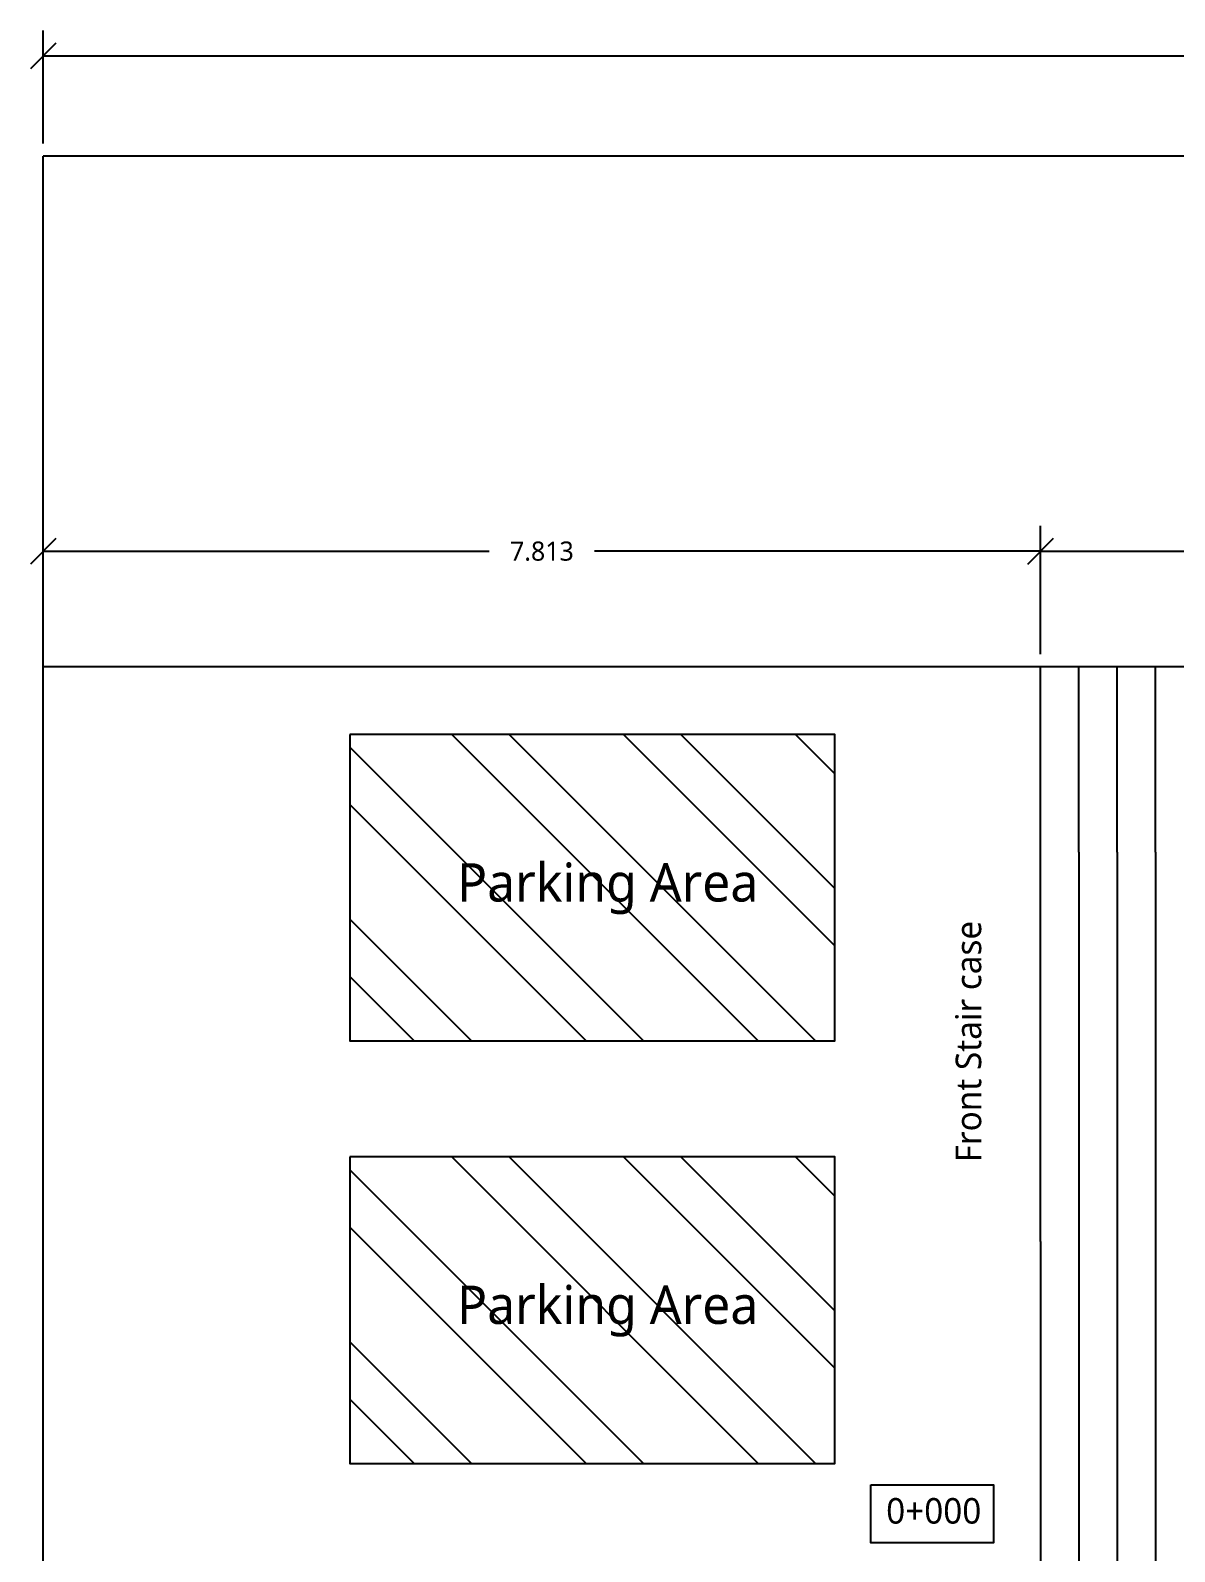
# Model space of a CAD drawing. Header units: metres. Extents: x 22814 to 23003, y 12423 to 12493.
# Drawn here: x 22817.5 to 22826.47, y 12469.05 to 12480.96 of the extents above; entities that cross this region are included whole.
import ezdxf

# ---------------------------------------------------------------- set-up
doc = ezdxf.new("R2010")
doc.units = ezdxf.units.M
doc.header["$PDMODE"] = 2
doc.layers.add('Parking', color=51, linetype='Continuous')
doc.styles.add('Annotative', font='Microsoft YaHei Light.ttf')
doc.styles.get("Standard").update_dxf_attribs({"font": 'times.ttf'})
doc.dimstyles.new('Dim 2', dxfattribs={"dimtxt": 0.15, "dimasz": 0.2, "dimexe": 0.2, "dimexo": 0.1, "dimgap": 0.2, "dimtad": 0, "dimdec": 3, "dimdsep": 46, "dimtxsty": 'Annotative', "dimblk": 'OBLIQUE', "dimcen": 1, "dimadec": 0, "dimazin": 0, "dimtfac": 1, "dimtdec": 3, "dimtmove": 0, "dimatfit": 3, "dimfxl": 1, "dimarcsym": 0})

# ---------------------------------------------------------------- blocks, each defined once
blk = doc.blocks.new('_Oblique')
at = {"color": 0, "linetype": 'ByBlock', "lineweight": -2}
blk.add_line((-0.5, -0.5), (0.5, 0.5), dxfattribs=at)
blk = doc.blocks.new('*D185')
at = {"color": 0, "lineweight": -2, "transparency": 16777216}
for p, q in [((22825.416, 12476.075), (22825.416, 12477.081)), ((22850.416, 12476.075), (22850.416, 12477.081)), ((22825.416, 12476.881), (22837.618, 12476.881)), ((22850.416, 12476.881), (22838.213, 12476.881))]:
    blk.add_line(p, q, dxfattribs=at)
at = {"layer": 'Defpoints', "color": 0, "transparency": 16777216}
for p in [(22850.416, 12476.881), (22825.416, 12475.975), (22850.416, 12475.975)]:
    blk.add_point(p, dxfattribs=at)
at = {"color": 0, "lineweight": -2, "transparency": 16777216, "xscale": 0.2, "yscale": 0.2, "zscale": 0.2, "rotation": 180}
blk.add_blockref('_Oblique', (22825.416, 12476.881), dxfattribs=at)
at = {"color": 0, "lineweight": -2, "transparency": 16777216, "xscale": 0.2, "yscale": 0.2, "zscale": 0.2}
blk.add_blockref('_Oblique', (22850.416, 12476.881), dxfattribs=at)
at = {"color": 0, "transparency": 16777216, "insert": (22837.916, 12476.881), "char_height": 0.15, "attachment_point": 5, "style": 'Annotative'}
blk.add_mtext('25', dxfattribs=at)
blk = doc.blocks.new('*D212')
at = {"color": 0, "lineweight": -2, "transparency": 16777216}
for p, q in [((22817.603, 12480.075), (22817.603, 12480.96)), ((22856.103, 12480.075), (22856.103, 12480.96)), ((22817.603, 12480.76), (22836.478, 12480.76)), ((22856.103, 12480.76), (22837.229, 12480.76))]:
    blk.add_line(p, q, dxfattribs=at)
at = {"layer": 'Defpoints', "color": 0, "transparency": 16777216}
for p in [(22817.603, 12480.76), (22817.603, 12479.975), (22856.103, 12479.975)]:
    blk.add_point(p, dxfattribs=at)
at = {"color": 0, "lineweight": -2, "transparency": 16777216, "xscale": 0.2, "yscale": 0.2, "zscale": 0.2, "rotation": 180}
blk.add_blockref('_Oblique', (22817.603, 12480.76), dxfattribs=at)
at = {"color": 0, "lineweight": -2, "transparency": 16777216, "xscale": 0.2, "yscale": 0.2, "zscale": 0.2}
blk.add_blockref('_Oblique', (22856.103, 12480.76), dxfattribs=at)
at = {"color": 0, "transparency": 16777216, "insert": (22836.853, 12480.76), "char_height": 0.15, "attachment_point": 5, "style": 'Annotative'}
blk.add_mtext('38.5', dxfattribs=at)
blk = doc.blocks.new('*D251')
at = {"color": 0, "lineweight": -2, "transparency": 16777216}
for p, q in [((22817.603, 12476.981), (22817.603, 12477.081)), ((22825.416, 12476.981), (22825.416, 12477.081)), ((22817.603, 12476.881), (22821.096, 12476.881)), ((22825.416, 12476.881), (22821.923, 12476.881))]:
    blk.add_line(p, q, dxfattribs=at)
at = {"layer": 'Defpoints', "color": 0, "transparency": 16777216}
for p in [(22817.603, 12476.881), (22817.603, 12476.881), (22825.416, 12476.881)]:
    blk.add_point(p, dxfattribs=at)
at = {"color": 0, "lineweight": -2, "transparency": 16777216, "xscale": 0.2, "yscale": 0.2, "zscale": 0.2, "rotation": 180}
blk.add_blockref('_Oblique', (22817.603, 12476.881), dxfattribs=at)
at = {"color": 0, "lineweight": -2, "transparency": 16777216, "xscale": 0.2, "yscale": 0.2, "zscale": 0.2}
blk.add_blockref('_Oblique', (22825.416, 12476.881), dxfattribs=at)
at = {"color": 0, "transparency": 16777216, "insert": (22821.51, 12476.881), "char_height": 0.15, "attachment_point": 5, "style": 'Annotative'}
blk.add_mtext('7.813', dxfattribs=at)

msp = doc.modelspace()

# ---------------------------------------------------------------- hatches: boundary and pattern name
at = {"layer": 'Parking'}
h = msp.add_hatch(dxfattribs=at)
h.set_pattern_fill('ANSI32', color=256, scale=0.1, angle=-90)
h.set_pattern_definition([(315, (-633813.4268, 548948.9086), (0.6735192091, 0.6735192091), []), (315, (-633813.4268, 548948.4596), (0.6735192091, 0.6735192091), [])])
h.paths.add_polyline_path([(22823.805, 12475.4459), (22820.005, 12475.4459), (22820.005, 12473.0459), (22823.805, 12473.0459)])
h.paths.add_polyline_path([(22820.7313, 12473.9451), (22823.1766, 12473.9451), (22823.1766, 12474.6227), (22820.7313, 12474.6227)], flags=24)
h = msp.add_hatch(dxfattribs=at)
h.set_pattern_fill('ANSI32', color=256, scale=0.1, angle=-90)
h.set_pattern_definition([(315, (-633813.4268, 548945.6008), (0.6735192091, 0.6735192091), []), (315, (-633813.4268, 548945.1518), (0.6735192091, 0.6735192091), [])])
h.paths.add_polyline_path([(22823.805, 12472.1381), (22820.005, 12472.1381), (22820.005, 12469.7381), (22823.805, 12469.7381)])
h.paths.add_polyline_path([(22820.7313, 12470.6373), (22823.1766, 12470.6373), (22823.1766, 12471.3149), (22820.7313, 12471.3149)], flags=24)

# ---------------------------------------------------------------- linework, layer by layer
for p, q in [((22841.6033, 12479.9752), (22817.6033, 12479.9752)), ((22817.6033, 12460.4752), (22817.6033, 12479.9752)), ((22841.6033, 12475.9752), (22817.6033, 12475.9752)), ((22825.4158, 12475.7502), (22825.4158, 12475.9752)), ((22825.7158, 12475.7502), (22825.7158, 12475.9752)), ((22826.0158, 12475.7502), (22826.0158, 12475.9752)), ((22826.3158, 12475.7502), (22826.3158, 12475.9752)), ((22825.4158, 12471.4752), (22825.4158, 12475.7502)), ((22825.7158, 12474.5252), (22825.7158, 12475.7502)), ((22826.0158, 12474.5252), (22826.0158, 12475.7502)), ((22826.3158, 12474.5252), (22826.3158, 12475.7502)), ((22825.7158, 12474.5252), (22825.7158, 12471.4752)), ((22826.0158, 12474.5252), (22826.0158, 12471.4752)), ((22826.3158, 12474.5252), (22826.3158, 12471.4752)), ((22825.4158, 12471.4752), (22825.4158, 12466.0252)), ((22825.7158, 12471.4752), (22825.7158, 12466.0252)), ((22826.0158, 12471.4752), (22826.0158, 12466.0252)), ((22826.3158, 12471.4752), (22826.3158, 12466.0252))]:
    msp.add_line(p, q)
msp.add_lwpolyline([(22824.0859, 12469.5711), (22825.0468, 12469.5711), (22825.0468, 12469.1153), (22824.0859, 12469.1153)], close=True)
for points in [[(22820.005, 12475.4459), (22820.005, 12473.0459), (22823.805, 12473.0459), (22823.805, 12475.4459)], [(22820.005, 12472.1381), (22820.005, 12469.7381), (22823.805, 12469.7381), (22823.805, 12472.1381)]]:
    msp.add_lwpolyline(points, close=True, dxfattribs=at)

# ---------------------------------------------------------------- texts
at = {"insert": (22824.751, 12472.0953), "char_height": 0.2, "width": 1.884168, "attachment_point": 1, "rotation": 90, "style": 'Annotative'}
msp.add_mtext('{\\fMicrosoft YaHei Light|b0|i0|c134|p34;Front Stair case}', dxfattribs=at)
at = {"insert": (22824.2067, 12469.4664), "char_height": 0.2, "width": 0.828786, "attachment_point": 1, "style": 'Annotative'}
msp.add_mtext('0+000', dxfattribs=at)
at = {"layer": 'Parking', "char_height": 0.3, "attachment_point": 1}
for insert in [(22820.8449, 12474.438), (22820.8449, 12471.1302)]:
    msp.add_mtext('{\\fMicrosoft JhengHei Light|b0|i0|c0|p34;Parking Area}', dxfattribs=dict(at, insert=insert))

# ---------------------------------------------------------------- dimensions: what is measured, and where the dimension line sits
dim = msp.add_linear_dim(base=(22817.6033, 12480.7599), p1=(22856.1033, 12479.9752), p2=(22817.6033, 12479.9752), dimstyle='Dim 2')
dim.commit()
dim.dimension.update_dxf_attribs({"geometry": '*D212', "text_midpoint": (22836.8533, 12480.7599), "dimtype": 160})
for base, p1, p2, picture, middle in [((22817.6033335181, 12476.8808290278), (22825.4158335181, 12476.8808290278), (22817.6033335181, 12476.8808290278), '*D251', (22821.5095835181, 12476.8808290278)), ((22850.4158, 12476.8808), (22825.4158, 12475.9752), (22850.4158, 12475.9752), '*D185', (22837.9158, 12476.8808))]:
    dim = msp.add_linear_dim(base=base, p1=p1, p2=p2, dimstyle='Dim 2')
    dim.commit()
    dim.dimension.update_dxf_attribs({"geometry": picture, "text_midpoint": middle})

doc.saveas('drawing.dxf')
